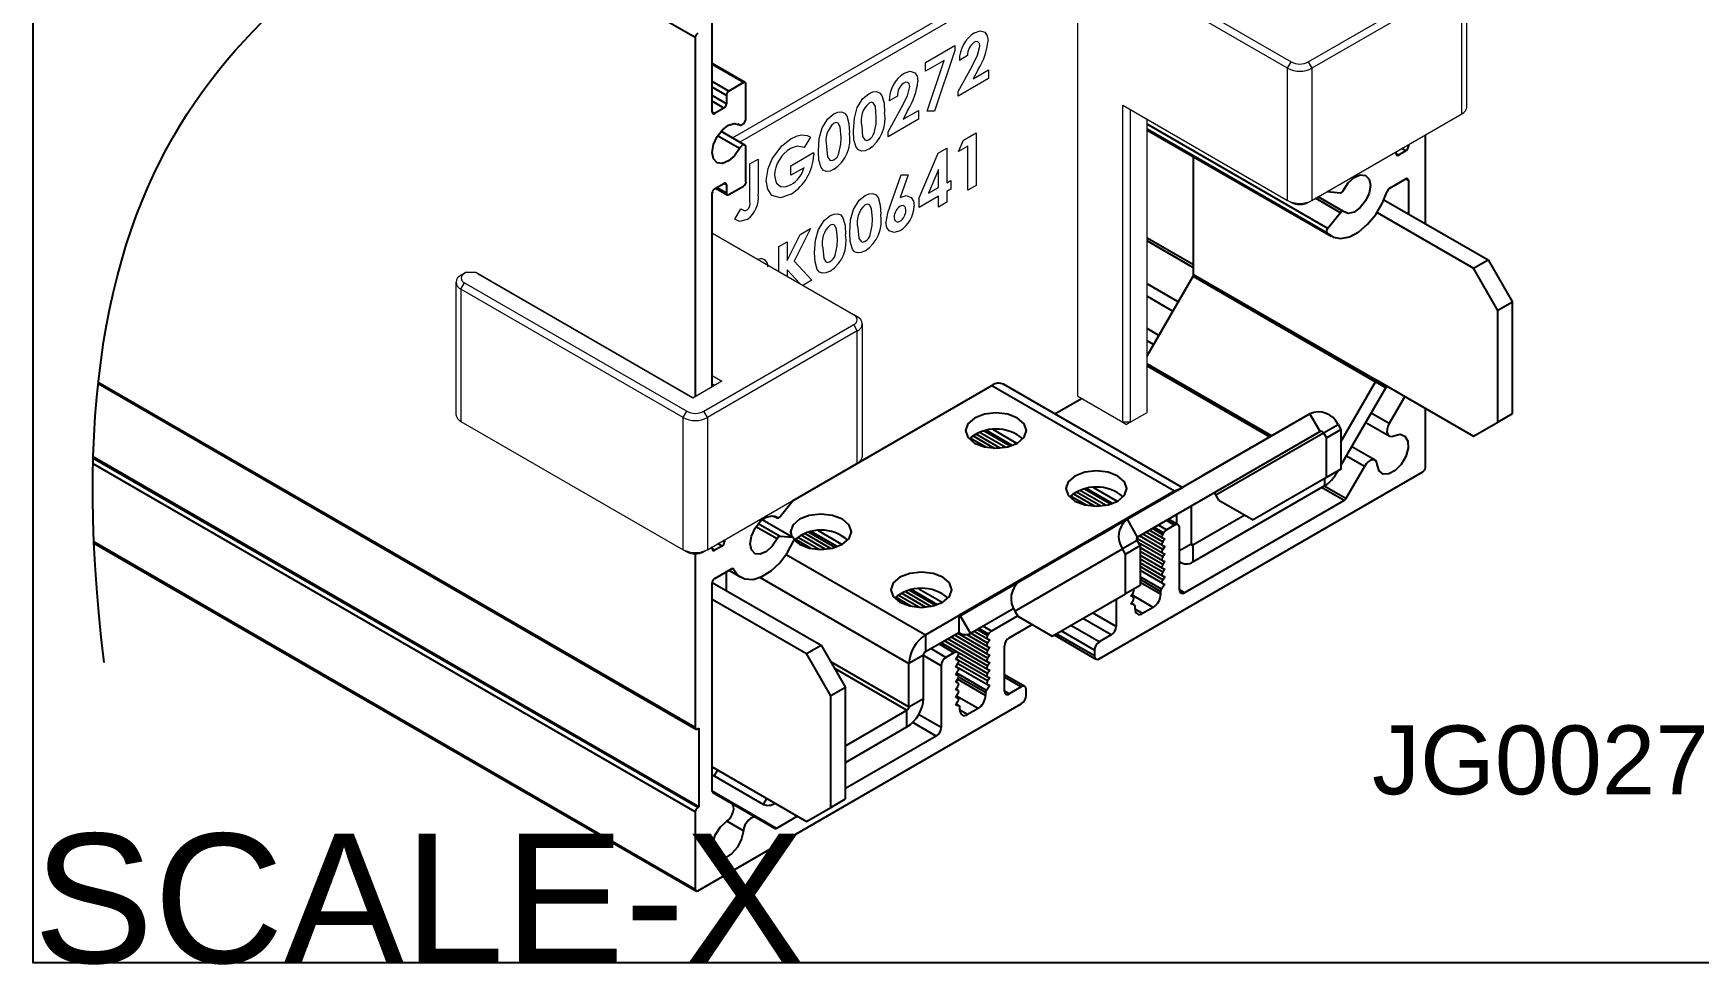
# Model space of a CAD drawing. Extents: x -0.6 to 13.4, y -11.2 to 0.
# Drawn here: x 0 to 4.839, y -11.198 to -8.493 of the extents above; entities that cross this region are included whole.
import ezdxf
from ezdxf import colors
from ezdxf.entities.mleader import LeaderData, LeaderLine
from ezdxf.math import Vec2, Vec3

# ---------------------------------------------------------------- set-up
doc = ezdxf.new("R2010")
doc.units = 0
doc.header["$LTSCALE"] = 0.5
doc.header["$MEASUREMENT"] = 0
for name, color, linetype in [('Brackets', 181, 'CONTINUOUS'), ('Dimension', 10, 'CONTINUOUS'), ('FAB DWG', 221, 'CONTINUOUS'), ('Housing', 150, 'CONTINUOUS')]:
    doc.layers.add(name, color=color, linetype=linetype)
doc.layers.add('Jig', color=41, linetype='CONTINUOUS', lineweight=13)
doc.layers.add('Text-Unprinted', color=131, linetype='CONTINUOUS', plot=False)
doc.styles.add('LSAD_Standard', font='arial.ttf')
doc.styles.get("Standard").update_dxf_attribs({"font": 'arial.ttf'})

msp = doc.modelspace()

# ---------------------------------------------------------------- linework, layer by layer
at = {"layer": 'Brackets', "linetype": 'Continuous', "transparency": 16777216}
for p, q in [((3.3712, -9.1928), (3.3712, -8.8516)), ((3.9243, -8.9761), (4.2267, -9.1508)), ((3.9041, -9.0133), (4.1844, -9.1752)), ((3.3712, -9.1928), (3.9015, -9.4991)), ((4.1844, -9.1752), (4.2267, -9.1508)), ((4.2551, -9.2977), (4.1844, -9.1752)), ((4.2267, -9.1508), (4.2974, -9.2732)), ((3.236, -9.4298), (3.3696, -9.1984)), ((3.3696, -9.1984), (3.8999, -9.5047)), ((4.2974, -9.2732), (4.2551, -9.2977)), ((4.2974, -9.5973), (4.2974, -9.2732)), ((4.2551, -9.6217), (4.2551, -9.2977)), ((3.236, -9.4523), (3.5982, -9.6615)), ((3.236, -9.4588), (3.5926, -9.6648)), ((2.2076, -9.8491), (2.7853, -9.5155)), ((2.7853, -9.5155), (3.3156, -9.8218)), ((3.3379, -9.8117), (2.8192, -9.5121)), ((3.7993, -9.679), (3.8999, -9.5047)), ((3.7993, -9.748), (3.9298, -9.5219)), ((3.9298, -9.5219), (3.8999, -9.5047)), ((3.9015, -9.4991), (4.1844, -9.6625)), ((3.9298, -9.5219), (3.9325, -9.517)), ((2.9677, -9.5979), (3.0452, -9.5531)), ((3.7089, -9.5976), (3.1786, -9.9039)), ((3.7089, -9.5976), (3.3964, -9.7779)), ((3.7388, -9.6494), (3.7089, -9.5976)), ((3.7485, -9.6531), (3.7908, -9.6286)), ((3.7908, -9.6286), (3.7993, -9.6434)), ((4.1844, -9.6625), (4.2551, -9.6217)), ((4.2551, -9.6217), (4.2974, -9.5973)), ((3.7388, -9.6494), (3.2085, -9.9557)), ((3.436, -9.8334), (3.7485, -9.6531)), ((3.7485, -9.6531), (3.757, -9.6678)), ((3.757, -9.6678), (3.7993, -9.6434)), ((3.757, -9.7832), (3.757, -9.6678)), ((3.7993, -9.6434), (3.7993, -9.7588)), ((3.7993, -9.7588), (3.757, -9.7832)), ((3.783, -9.7682), (3.7865, -9.7702)), ((3.7865, -9.7702), (3.7899, -9.7642)), ((3.219, -9.8776), (3.3156, -9.8218)), ((3.223, -9.878), (3.3964, -9.7779)), ((3.3156, -9.8245), (3.3156, -9.8218)), ((3.3692, -10.0274), (3.7526, -9.806)), ((3.757, -9.7832), (3.5445, -9.9058)), ((3.7526, -9.806), (3.7526, -9.7858)), ((3.3636, -9.8661), (3.3636, -9.9753)), ((3.4445, -9.8481), (3.436, -9.8334)), ((3.4445, -9.8481), (3.5445, -9.9058)), ((3.219, -9.8776), (2.6886, -10.1839)), ((2.6926, -10.1843), (3.223, -9.878)), ((3.1786, -9.9039), (2.8661, -10.0842)), ((3.2085, -9.9557), (3.1786, -9.9039)), ((3.3213, -9.8906), (3.3213, -9.9177)), ((3.3692, -9.9786), (3.5198, -9.8916)), ((3.2069, -9.9659), (3.1646, -9.9903)), ((3.2154, -9.9806), (3.2069, -9.9659)), ((2.1876, -10.0062), (2.592, -10.2397)), ((2.8521, -10.1706), (3.1646, -9.9903)), ((3.1731, -10.005), (3.1646, -9.9903)), ((3.1731, -10.005), (3.2154, -9.9806)), ((3.1731, -10.1205), (3.1731, -10.005)), ((3.2154, -9.9806), (3.2154, -10.0961)), ((3.3301, -9.9946), (3.3636, -9.9753)), ((3.3636, -9.9753), (3.3692, -9.9786)), ((3.3692, -9.9786), (3.3692, -10.0274)), ((2.0137, -10.111), (2.0137, -10.056)), ((3.3301, -10.0277), (3.3353, -10.0307)), ((1.9727, -10.0873), (2.2889, -10.2699)), ((2.1115, -10.0729), (2.5441, -10.3227)), ((2.8661, -10.0842), (2.6926, -10.1843)), ((3.2154, -10.0961), (3.1731, -10.1205)), ((1.9727, -10.1361), (2.2466, -10.2943)), ((2.9606, -10.2431), (3.1731, -10.1205)), ((2.592, -10.2397), (2.6886, -10.1839)), ((2.6886, -10.1839), (2.6886, -10.2327)), ((2.6926, -10.1843), (2.7225, -10.2361)), ((2.8484, -10.1635), (2.7225, -10.2361)), ((2.8521, -10.1706), (2.8606, -10.1853)), ((2.8606, -10.1853), (2.9606, -10.2431)), ((2.592, -10.2885), (2.6886, -10.2327)), ((2.592, -10.2397), (2.592, -10.2885)), ((2.2466, -10.2943), (2.2889, -10.2699)), ((2.3174, -10.4168), (2.2466, -10.2943)), ((2.2889, -10.2699), (2.3596, -10.3924)), ((2.5863, -10.2983), (2.5441, -10.3227)), ((2.5863, -10.4242), (2.5863, -10.2983)), ((2.3161, -10.317), (2.5441, -10.4486)), ((2.3274, -10.3366), (2.5384, -10.4584)), ((2.5441, -10.4486), (2.5441, -10.3227)), ((2.3596, -10.3924), (2.3174, -10.4168)), ((2.3596, -10.7164), (2.3596, -10.3924)), ((2.3174, -10.7408), (2.3174, -10.4168)), ((2.5441, -10.4486), (2.5863, -10.4242)), ((2.3596, -10.5617), (2.5384, -10.4584)), ((2.5384, -10.5072), (2.5384, -10.4584)), ((2.3596, -10.6105), (2.5384, -10.5072)), ((1.9727, -10.6234), (2.2466, -10.7816)), ((1.9878, -10.6321), (1.9778, -10.6493)), ((1.9727, -10.6463), (1.9778, -10.6493)), ((1.9778, -10.6493), (2.1212, -10.732)), ((2.1212, -10.732), (2.1311, -10.7149)), ((2.2466, -10.7816), (2.3174, -10.7408)), ((2.3174, -10.7408), (2.3596, -10.7164))]:
    msp.add_line(p, q, dxfattribs=at)
at = {"layer": 'Brackets', "linetype": 'Continuous', "transparency": 16777216, "flags": 128}
for points in [[(2.7346, -9.6103), (2.7154, -9.6269), (2.7086, -9.6465), (2.7154, -9.666), (2.7346, -9.6826), (2.7633, -9.6937), (2.7971, -9.6976), (2.831, -9.6937), (2.8597, -9.6826), (2.8789, -9.666), (2.8856, -9.6465), (2.8789, -9.6269), (2.8597, -9.6103), (2.831, -9.5992), (2.7971, -9.5953), (2.7633, -9.5992), (2.7346, -9.6103)], [(3.0262, -9.7788), (3.0071, -9.7954), (3.0003, -9.8149), (3.0071, -9.8345), (3.0262, -9.8511), (3.055, -9.8621), (3.0888, -9.866), (3.1227, -9.8621), (3.1514, -9.8511), (3.1706, -9.8345), (3.1773, -9.8149), (3.1706, -9.7954), (3.1514, -9.7788), (3.1227, -9.7677), (3.0888, -9.7638), (3.055, -9.7677), (3.0262, -9.7788)], [(3.1078, -9.9446), (3.077, -9.9624), (3.0557, -9.9747), (3.0455, -9.9806), (3.0474, -9.9795), (3.0611, -9.9716), (3.0856, -9.9575), (3.1189, -9.9383), (3.1582, -9.9156), (3.2004, -9.8912), (3.242, -9.8672), (3.2798, -9.8454), (3.3106, -9.8276), (3.3319, -9.8153), (3.342, -9.8094), (3.3401, -9.8105), (3.3264, -9.8184), (3.3019, -9.8325), (3.2687, -9.8517), (3.2294, -9.8744), (3.1872, -9.8988), (3.1455, -9.9228), (3.1078, -9.9446)], [(3.3156, -9.8218), (3.325, -9.8174), (3.3306, -9.8159)], [(2.2259, -9.9041), (2.2067, -9.9207), (2.2, -9.9402), (2.2037, -9.955)], [(2.2107, -9.9647), (2.2259, -9.9764), (2.2546, -9.9875), (2.2885, -9.9914), (2.3223, -9.9875), (2.3511, -9.9764), (2.3702, -9.9598), (2.377, -9.9402), (2.3702, -9.9207), (2.3511, -9.9041), (2.3223, -9.893), (2.2885, -9.8891), (2.2546, -9.893), (2.2259, -9.9041)], [(2.5176, -10.0726), (2.4984, -10.0891), (2.4917, -10.1087), (2.4984, -10.1283), (2.5176, -10.1448), (2.5463, -10.1559), (2.5802, -10.1598), (2.614, -10.1559), (2.6427, -10.1448), (2.6619, -10.1283), (2.6687, -10.1087), (2.6619, -10.0891), (2.6427, -10.0726), (2.614, -10.0615), (2.5802, -10.0576), (2.5463, -10.0615), (2.5176, -10.0726)], [(1.9727, -10.6452), (1.9747, -10.6471), (1.9778, -10.6493)]]:
    msp.add_lwpolyline(points, dxfattribs=at)
at = {"layer": 'Brackets', "linetype": 'Continuous', "transparency": 16777216}
for centre, radius, start, end in [((3.3597, -9.1924), 0.0115, 328.8548, 358.0415), ((2.805, -9.5413), 0.0325, 64.0567, 127.27), ((3.89, -9.4987), 0.0115, 328.8548, 358.0415), ((3.734, -9.6549), 0.0625, 24.8159, 113.6591), ((2.7971, -9.7607), 0.1188, 49.1366, 130.8634), ((3.7418, -9.6562), 0.00738, 24.8159, 113.6591), ((3.7008, -9.723), 0.0979, 301.9645, 331.143), ((3.0888, -9.9292), 0.1188, 49.1366, 130.8634), ((3.429, -9.8369), 0.00788, 26.9596, 100.2685), ((3.2157, -9.9543), 0.0625, 126.3595, 215.1795), ((3.2213, -9.8743), 0.00402, 234.3685, 294.2844), ((2.2885, -10.0545), 0.1188, 49.1366, 130.8634), ((3.2129, -9.9616), 0.00738, 126.3595, 215.1795), ((3.367, -9.9759), 0.00349, 170.7977, 309.2376), ((3.3501, -10.0025), 0.0314, 230.3407, 307.488), ((2.5802, -10.223), 0.1188, 49.1366, 130.8634), ((2.9032, -10.1346), 0.0625, 126.3595, 215.1795), ((2.691, -10.1806), 0.00402, 234.3685, 294.2844), ((2.6482, -10.3275), 0.1042, 122.6115, 177.3885), ((2.7085, -10.205), 0.0341, 234.3685, 294.2844), ((2.5986, -10.2989), 0.0123, 122.6115, 177.3885), ((2.4822, -10.4194), 0.1042, 302.6115, 357.3885), ((2.5318, -10.4481), 0.0123, 302.6115, 357.3885), ((2.1352, -10.7009), 0.0341, 245.7156, 305.6315)]:
    msp.add_arc(centre, radius, start, end, dxfattribs=at)
at = {"layer": 'Dimension', "transparency": 16777216}
msp.add_open_spline([(0.2056, -10.3196), (0.0129, -8.7415), (1.3955, -7.9567), (2.778, -7.1718), (2.5853, -5.5938)], degree=3, dxfattribs=at)
at = {"layer": 'Housing', "linetype": 'Continuous', "transparency": 16777216}
for p, q in [((1.9232, -8.5049), (1.1845, -8.0783)), ((1.9726, -8.7212), (1.9726, -8.1164)), ((1.9232, -8.5049), (1.9232, -9.5474)), ((2.0685, -8.6355), (1.9726, -8.5801)), ((2.0635, -8.636), (1.9726, -8.5835)), ((2.0207, -8.6608), (1.9726, -8.633)), ((2.0136, -8.673), (1.9726, -8.6493)), ((2.0635, -8.636), (2.0207, -8.6608)), ((2.0706, -8.7398), (2.0706, -8.6401)), ((2.0136, -8.6975), (1.9726, -8.6737)), ((2.0065, -8.7097), (1.9726, -8.6901)), ((2.0136, -8.673), (2.0136, -8.6975)), ((1.9796, -8.7252), (1.9726, -8.7212)), ((2.0065, -8.7097), (1.9796, -8.7252)), ((2.0472, -8.7559), (2.0525, -8.7589)), ((2.052, -8.7586), (2.0475, -8.756)), ((3.7609, -9.0596), (3.236, -8.7564)), ((2.052, -8.8271), (1.9882, -8.7902)), ((2.0675, -8.8175), (1.9978, -8.7772)), ((3.7586, -9.0726), (3.236, -8.7707)), ((3.236, -8.7735), (3.7705, -9.0822)), ((4.0445, -9.0456), (4.0445, -8.7876)), ((2.0706, -8.924), (2.0706, -8.8243)), ((3.9597, -8.8423), (3.9597, -8.8366)), ((3.9667, -8.8464), (3.9597, -8.8423)), ((3.988, -8.8341), (3.9667, -8.8464)), ((3.988, -8.8341), (3.9761, -8.8272)), ((3.9951, -8.8218), (3.9902, -8.819)), ((3.9951, -8.8162), (3.9951, -8.8218)), ((1.9796, -8.944), (2.0065, -8.9285)), ((1.9825, -8.9424), (2.0157, -8.9616)), ((2.0136, -8.957), (1.9854, -8.9407)), ((2.0136, -8.9326), (2.0065, -8.9285)), ((2.0136, -8.9326), (2.0136, -8.957)), ((2.0207, -8.9611), (2.0635, -8.9363)), ((3.9396, -8.9437), (3.988, -8.9157)), ((3.9951, -8.9198), (3.988, -8.9157)), ((3.9951, -8.9198), (3.9951, -9.017)), ((1.9726, -9.5189), (1.9726, -8.9563)), ((3.7979, -9.0136), (3.7255, -8.9718)), ((3.8064, -9.01), (3.733, -8.9675)), ((3.7592, -8.9524), (3.7979, -8.9558)), ((3.7979, -9.0136), (3.7609, -9.0596)), ((3.3712, -9.1655), (3.236, -9.0874)), ((3.3712, -9.1737), (3.236, -9.0955)), ((3.3267, -9.2727), (3.236, -9.2203)), ((3.236, -9.2561), (3.3112, -9.2995)), ((3.2704, -9.3701), (3.236, -9.3502)), ((3.2549, -9.3969), (3.236, -9.386)), ((0.1885, -9.5102), (1.9253, -10.5133)), ((1.9232, -10.5087), (0.1889, -9.507)), ((3.9847, -9.5472), (3.939, -9.6263)), ((3.8714, -9.6231), (3.939, -9.6621)), ((3.939, -9.6263), (3.8869, -9.5962)), ((4.0445, -9.7537), (4.0445, -9.5817)), ((2.767, -9.6945), (2.7218, -9.6684)), ((2.7303, -9.6618), (2.7921, -9.6975)), ((2.8096, -9.6971), (2.7394, -9.6565)), ((2.7509, -9.6517), (2.8257, -9.6948)), ((2.8379, -9.6918), (2.7624, -9.6483)), ((2.8439, -9.6898), (2.7693, -9.6467)), ((2.8579, -9.6836), (2.7899, -9.6443)), ((1.9338, -10.7393), (0.1743, -9.7231)), ((3.8673, -9.7506), (3.8151, -9.7205)), ((3.8983, -9.7327), (3.8307, -9.6936)), ((1.9232, -10.7536), (0.1737, -9.7432)), ((1.9303, -10.7413), (0.1741, -9.7271)), ((3.0972, -10.309), (4.0375, -9.766)), ((3.8673, -9.7506), (3.8133, -9.844)), ((3.0426, -9.8201), (3.1174, -9.8633)), ((3.1295, -9.8603), (3.0541, -9.8167)), ((3.1356, -9.8583), (3.061, -9.8152)), ((3.1496, -9.8521), (3.0816, -9.8128)), ((3.8083, -9.8493), (3.7429, -9.8115)), ((3.8133, -9.844), (3.75, -9.8075)), ((2.1699, -9.8961), (2.2085, -9.848)), ((3.0587, -9.863), (3.0135, -9.8369)), ((3.022, -9.8303), (3.0838, -9.8659)), ((3.1013, -9.8655), (3.0311, -9.825)), ((3.8083, -9.8493), (3.3443, -10.1173)), ((2.1699, -9.9539), (2.1063, -9.9172)), ((2.2068, -9.9572), (2.1179, -9.9058)), ((2.2083, -9.9576), (2.1181, -9.9056)), ((2.153, -9.8949), (2.1613, -9.8997)), ((2.1608, -9.8993), (2.1533, -9.895)), ((3.316, -9.9214), (3.2919, -9.9075)), ((3.326, -9.9204), (3.2978, -9.9041)), ((2.0081, -9.9694), (2.0032, -9.9666)), ((2.0081, -9.9638), (2.0081, -9.9694)), ((2.1608, -9.9612), (2.0997, -9.9259)), ((2.2068, -9.9572), (2.1699, -9.9539)), ((2.2583, -9.9883), (2.2132, -9.9622)), ((2.2216, -9.9556), (2.2834, -9.9913)), ((2.3009, -9.9909), (2.2307, -9.9503)), ((2.2423, -9.9455), (2.317, -9.9886)), ((2.3292, -9.9856), (2.2537, -9.942)), ((2.3353, -9.9836), (2.2607, -9.9405)), ((2.3493, -9.9774), (2.2813, -9.9381)), ((3.2061, -9.9586), (3.2808, -10.0018)), ((3.2814, -9.9916), (3.2139, -9.9526)), ((3.2238, -9.9468), (3.2808, -9.9797)), ((3.2814, -9.9696), (3.2329, -9.9416)), ((3.2429, -9.9358), (3.2808, -9.9577)), ((3.2812, -9.9479), (3.2516, -9.9308)), ((3.2838, -9.9439), (3.2564, -9.928)), ((3.2928, -9.9348), (3.2688, -9.9209)), ((3.2838, -9.9439), (3.2812, -9.9479)), ((3.2812, -9.9579), (3.2877, -9.9604)), ((3.2877, -9.9604), (3.2814, -9.9696)), ((3.316, -9.9214), (3.2928, -9.9348)), ((3.3301, -10.1092), (3.3301, -9.9296)), ((1.9232, -10.9789), (0.1762, -9.9699)), ((0.1763, -9.9734), (1.9253, -10.9835)), ((1.9232, -10.0044), (1.9232, -10.5087)), ((1.9726, -9.99), (1.9726, -9.9843)), ((1.9796, -9.994), (1.9726, -9.9899)), ((2.001, -9.9817), (1.9796, -9.994)), ((2.001, -9.9817), (1.989, -9.9748)), ((3.2814, -10.0136), (3.2109, -9.9729)), ((3.2154, -9.986), (3.2808, -10.0238)), ((3.2814, -10.0357), (3.2154, -9.9975)), ((3.2154, -10.0081), (3.2808, -10.0459)), ((3.2812, -9.9799), (3.2877, -9.9825)), ((3.2812, -10.002), (3.2877, -10.0045)), ((3.2877, -9.9825), (3.2814, -9.9916)), ((3.2877, -10.0045), (3.2814, -10.0136)), ((1.9798, -10.0756), (2.0281, -10.0477)), ((2.0204, -10.0521), (2.0557, -10.0726)), ((2.0346, -10.0488), (2.0309, -10.0467)), ((3.2814, -10.0577), (3.2154, -10.0196)), ((3.2154, -10.0301), (3.2808, -10.0679)), ((3.2814, -10.0798), (3.2154, -10.0416)), ((3.2154, -10.0521), (3.2808, -10.0899)), ((3.2812, -10.024), (3.2877, -10.0266)), ((3.2812, -10.046), (3.2877, -10.0486)), ((3.2877, -10.0266), (3.2814, -10.0357)), ((3.2877, -10.0486), (3.2814, -10.0577)), ((1.9727, -10.6939), (1.9727, -10.0878)), ((2.6209, -10.1541), (2.5454, -10.1105)), ((2.627, -10.1521), (2.5523, -10.109)), ((2.6409, -10.1459), (2.573, -10.1066)), ((3.1956, -10.1079), (3.1953, -10.1077)), ((3.2776, -10.1072), (3.2154, -10.0713)), ((3.2754, -10.1138), (3.2154, -10.0791)), ((3.2754, -10.1219), (3.2154, -10.0873)), ((3.2877, -10.0927), (3.2776, -10.1072)), ((3.2812, -10.0681), (3.2877, -10.0706)), ((3.2812, -10.0901), (3.2877, -10.0927)), ((3.2877, -10.0706), (3.2814, -10.0798)), ((3.3443, -10.1173), (3.3301, -10.1092)), ((2.55, -10.1568), (2.5048, -10.1307)), ((2.5133, -10.124), (2.5751, -10.1597)), ((2.5926, -10.1593), (2.5224, -10.1188)), ((2.5339, -10.1139), (2.6087, -10.1571)), ((3.1463, -10.1359), (3.1463, -10.2154)), ((3.1887, -10.1278), (3.1952, -10.1177)), ((3.195, -10.1297), (3.1887, -10.1278)), ((3.1887, -10.1499), (3.1952, -10.1397)), ((3.1988, -10.1528), (3.1887, -10.1499)), ((3.1956, -10.1299), (3.1896, -10.1264)), ((3.195, -10.1297), (3.1896, -10.1265)), ((3.1994, -10.1531), (3.1901, -10.1477)), ((3.1988, -10.1528), (3.1901, -10.1478)), ((3.2535, -10.1599), (3.1912, -10.1239)), ((3.201, -10.1649), (3.201, -10.1567)), ((3.2535, -10.1599), (3.2229, -10.1775)), ((3.2754, -10.1138), (3.2754, -10.1219)), ((2.8602, -10.1847), (2.7842, -10.2286)), ((2.8356, -10.2479), (2.9022, -10.2094)), ((3.1321, -10.2399), (3.0492, -10.1919)), ((3.1463, -10.2154), (3.0775, -10.1756)), ((3.2229, -10.1775), (3.201, -10.1649)), ((2.7727, -10.3295), (2.6469, -10.2568)), ((2.6569, -10.251), (2.7721, -10.3176)), ((2.7727, -10.3074), (2.666, -10.2458)), ((2.676, -10.24), (2.7721, -10.2956)), ((2.7727, -10.2854), (2.6851, -10.2348)), ((2.7126, -10.2391), (2.7721, -10.2735)), ((2.7727, -10.2634), (2.724, -10.2352)), ((2.734, -10.2295), (2.7721, -10.2515)), ((2.7725, -10.2417), (2.7427, -10.2244)), ((2.7751, -10.2376), (2.7475, -10.2217)), ((2.7842, -10.2286), (2.7599, -10.2145)), ((2.7751, -10.2376), (2.7725, -10.2417)), ((2.7725, -10.2517), (2.779, -10.2542)), ((2.779, -10.2542), (2.7727, -10.2634)), ((2.966, -10.24), (3.0872, -10.31)), ((3.0831, -10.3008), (2.9718, -10.2366)), ((3.0831, -10.2845), (2.986, -10.2284)), ((3.0972, -10.26), (3.0143, -10.2121)), ((3.1321, -10.2399), (3.0972, -10.26)), ((2.6376, -10.3296), (2.5863, -10.2999)), ((2.6517, -10.3051), (2.6076, -10.2795)), ((2.6749, -10.2917), (2.6307, -10.2662)), ((2.684, -10.2903), (2.6365, -10.2628)), ((2.6869, -10.2915), (2.6369, -10.2626)), ((2.6866, -10.2913), (2.6369, -10.2626)), ((2.6378, -10.2621), (2.7721, -10.3397)), ((2.6749, -10.2917), (2.6517, -10.3051)), ((2.68, -10.3114), (2.6866, -10.3013)), ((2.6866, -10.2913), (2.684, -10.2903)), ((2.7727, -10.3515), (2.6863, -10.3016)), ((2.7725, -10.2737), (2.779, -10.2763)), ((2.7725, -10.2957), (2.779, -10.2983)), ((2.779, -10.2763), (2.7727, -10.2854)), ((2.779, -10.2983), (2.7727, -10.3074)), ((2.8215, -10.403), (2.8215, -10.2723)), ((3.0831, -10.2845), (3.0831, -10.3008)), ((2.6376, -10.3296), (2.6376, -10.5091)), ((2.6863, -10.3132), (2.68, -10.3114)), ((2.68, -10.3334), (2.6866, -10.3233)), ((2.6863, -10.3353), (2.68, -10.3334)), ((2.68, -10.3555), (2.6866, -10.3454)), ((2.6869, -10.3135), (2.6809, -10.31)), ((2.6863, -10.3132), (2.6809, -10.3101)), ((2.6869, -10.3355), (2.6809, -10.3321)), ((2.6863, -10.3353), (2.6809, -10.3321)), ((2.6869, -10.3576), (2.6809, -10.3541)), ((2.6863, -10.3573), (2.6809, -10.3542)), ((2.6814, -10.3093), (2.7721, -10.3617)), ((2.6814, -10.3313), (2.7721, -10.3837)), ((2.769, -10.401), (2.6828, -10.3513)), ((2.7727, -10.3736), (2.6863, -10.3237)), ((2.7725, -10.3178), (2.779, -10.3203)), ((2.7725, -10.3398), (2.779, -10.3424)), ((2.779, -10.3203), (2.7727, -10.3295)), ((2.779, -10.3424), (2.7727, -10.3515)), ((2.6863, -10.3573), (2.68, -10.3555)), ((2.68, -10.3775), (2.6866, -10.3674)), ((2.6863, -10.3794), (2.68, -10.3775)), ((2.68, -10.3996), (2.6866, -10.3895)), ((2.6863, -10.4014), (2.68, -10.3996)), ((2.6869, -10.3796), (2.6809, -10.3761)), ((2.6863, -10.3794), (2.6809, -10.3762)), ((2.6869, -10.4017), (2.6809, -10.3982)), ((2.6863, -10.4014), (2.6809, -10.3983)), ((2.7667, -10.4157), (2.6856, -10.3689)), ((2.7667, -10.4076), (2.6885, -10.3624)), ((2.779, -10.3865), (2.769, -10.401)), ((2.7725, -10.3619), (2.779, -10.3644)), ((2.7725, -10.3839), (2.779, -10.3865)), ((2.779, -10.3644), (2.7727, -10.3736)), ((2.8805, -10.39), (2.8215, -10.3559)), ((2.8705, -10.391), (2.8215, -10.3626)), ((2.8356, -10.4111), (2.8215, -10.403)), ((2.8705, -10.391), (2.8356, -10.4111)), ((2.8847, -10.4154), (2.8847, -10.3991)), ((1.9303, -10.983), (2.8705, -10.4399)), ((2.68, -10.4216), (2.6866, -10.4115)), ((2.6863, -10.4234), (2.68, -10.4216)), ((2.68, -10.4436), (2.6866, -10.4335)), ((2.6901, -10.4466), (2.68, -10.4436)), ((2.6869, -10.4237), (2.6809, -10.4202)), ((2.6863, -10.4234), (2.6809, -10.4203)), ((2.6907, -10.4468), (2.6814, -10.4415)), ((2.6901, -10.4466), (2.6814, -10.4416)), ((2.7448, -10.4537), (2.6825, -10.4177)), ((2.6923, -10.4587), (2.6923, -10.4505)), ((2.7667, -10.4076), (2.7667, -10.4157)), ((2.6235, -10.5336), (2.5551, -10.4941)), ((2.6376, -10.5091), (2.5723, -10.4714)), ((2.7143, -10.4713), (2.6923, -10.4587)), ((2.7448, -10.4537), (2.7143, -10.4713)), ((1.9303, -10.5128), (1.9338, -10.5107)), ((1.9338, -10.5107), (1.9338, -10.7393)), ((2.6235, -10.5336), (2.3596, -10.686)), ((1.9338, -10.7393), (1.9303, -10.7413)), ((2.1594, -10.8017), (1.9727, -10.6938)), ((2.1544, -10.8022), (1.9741, -10.698)), ((2.1005, -10.771), (1.9742, -10.6981)), ((2.0287, -10.7296), (1.9744, -10.6983)), ((2.0287, -10.7296), (1.9748, -10.6985)), ((1.9232, -10.7536), (1.9232, -10.9789)), ((2.0631, -10.8087), (2.0148, -10.7808)), ((2.1544, -10.8022), (2.1005, -10.771)), ((2.2204, -10.7665), (2.1594, -10.8017))]:
    msp.add_line(p, q, dxfattribs=at)
at = {"layer": 'Housing', "linetype": 'Continuous', "transparency": 16777216, "flags": 128}
for points in [[(2.052, -8.8271), (2.0376, -8.8482), (2.02, -8.8635), (2.002, -8.8707), (1.9866, -8.8684), (1.9762, -8.8572), (1.9726, -8.8387), (1.9762, -8.816), (1.9866, -8.7928), (2.002, -8.7728), (2.02, -8.7591), (2.0376, -8.7542), (2.052, -8.7586)], [(2.052, -8.7586), (2.0544, -8.7596), (2.0574, -8.7593), (2.0606, -8.7578), (2.0637, -8.7553), (2.0665, -8.7518), (2.0687, -8.7479), (2.0701, -8.7437), (2.0706, -8.7398)], [(2.0706, -8.8243), (2.0701, -8.821), (2.0687, -8.8185), (2.0665, -8.817), (2.0637, -8.8169), (2.0606, -8.8179), (2.0574, -8.8201), (2.0544, -8.8233), (2.052, -8.8271)], [(3.807, -8.9485), (3.8206, -8.9274), (3.8377, -8.9117), (3.8554, -8.904), (3.8707, -8.9057), (3.8811, -8.9165), (3.8847, -8.9346), (3.8811, -8.9568), (3.8707, -8.9796), (3.8554, -8.9989), (3.8377, -9.0117), (3.8206, -9.0158), (3.807, -9.0104)], [(3.7586, -9.0726), (3.7765, -9.0851), (3.7989, -9.0888), (3.8243, -9.0833), (3.8509, -9.0691), (3.8768, -9.0471), (3.9002, -9.019), (3.9194, -8.9866), (3.9331, -8.9524)], [(3.807, -9.0104), (3.8061, -9.0098), (3.8051, -9.0095), (3.804, -9.0095), (3.8028, -9.0098), (3.8015, -9.0104), (3.8002, -9.0113), (3.799, -9.0123), (3.7979, -9.0136)], [(3.939, -9.6263), (3.9353, -9.6343), (3.9331, -9.6423), (3.9327, -9.6497), (3.934, -9.656), (3.937, -9.6606), (3.9414, -9.6631), (3.9469, -9.6634), (3.953, -9.6614)], [(3.953, -9.6614), (3.9709, -9.657), (3.9853, -9.6625), (3.9936, -9.677), (3.9944, -9.698), (3.9877, -9.722), (3.9745, -9.7449), (3.9571, -9.7627), (3.9384, -9.7725), (3.9217, -9.7726), (3.9098, -9.7629), (3.9046, -9.7451)], [(3.9046, -9.7451), (3.9033, -9.7389), (3.9003, -9.7343), (3.8959, -9.7317), (3.8904, -9.7314), (3.8843, -9.7334), (3.8781, -9.7375), (3.8723, -9.7434), (3.8673, -9.7506)], [(2.1608, -9.9612), (2.1471, -9.9823), (2.13, -9.998), (2.1123, -10.0057), (2.097, -10.004), (2.0867, -9.9932), (2.083, -9.9751), (2.0867, -9.9529), (2.097, -9.9301), (2.1123, -9.9107), (2.13, -9.8979), (2.1471, -9.8939), (2.1608, -9.8993)], [(2.1608, -9.8993), (2.1616, -9.8999), (2.1626, -9.9002), (2.1638, -9.9001), (2.165, -9.8998), (2.1662, -9.8993), (2.1675, -9.8984), (2.1687, -9.8974), (2.1699, -9.8961)], [(2.0346, -10.0488), (2.0483, -10.0673), (2.0676, -10.0774), (2.091, -10.0785), (2.1169, -10.0706), (2.1435, -10.054), (2.1689, -10.0302), (2.1913, -10.0006), (2.2091, -9.9675)], [(2.2091, -9.9675), (2.2098, -9.9656), (2.2102, -9.9638), (2.2103, -9.962), (2.2102, -9.9605), (2.2097, -9.9592), (2.2089, -9.9581), (2.208, -9.9575), (2.2068, -9.9572)], [(3.2812, -9.9479), (3.2803, -9.9494), (3.2797, -9.951), (3.2793, -9.9525), (3.2791, -9.954), (3.2793, -9.9554), (3.2797, -9.9565), (3.2803, -9.9573), (3.2812, -9.9579)], [(3.2814, -9.9696), (3.2805, -9.9711), (3.2798, -9.9727), (3.2793, -9.9744), (3.2791, -9.9759), (3.2793, -9.9773), (3.2796, -9.9785), (3.2803, -9.9794), (3.2812, -9.9799)], [(3.2814, -9.9916), (3.2805, -9.9931), (3.2798, -9.9948), (3.2793, -9.9964), (3.2791, -9.998), (3.2793, -9.9993), (3.2796, -10.0005), (3.2803, -10.0014), (3.2812, -10.002)], [(3.2814, -10.0136), (3.2805, -10.0152), (3.2798, -10.0168), (3.2793, -10.0184), (3.2791, -10.02), (3.2793, -10.0214), (3.2796, -10.0226), (3.2803, -10.0234), (3.2812, -10.024)], [(2.0281, -10.0477), (2.0292, -10.0471), (2.0302, -10.0468), (2.0311, -10.0467), (2.032, -10.0468), (2.0328, -10.047), (2.0336, -10.0474), (2.0342, -10.0481), (2.0346, -10.0488)], [(3.2814, -10.0357), (3.2805, -10.0372), (3.2798, -10.0389), (3.2793, -10.0405), (3.2791, -10.042), (3.2793, -10.0434), (3.2796, -10.0446), (3.2803, -10.0455), (3.2812, -10.046)], [(3.2814, -10.0577), (3.2805, -10.0593), (3.2798, -10.0609), (3.2793, -10.0625), (3.2791, -10.0641), (3.2793, -10.0655), (3.2796, -10.0666), (3.2803, -10.0675), (3.2812, -10.0681)], [(3.1952, -10.1177), (3.1961, -10.1161), (3.1968, -10.1145), (3.1972, -10.1129), (3.1973, -10.1114), (3.1971, -10.11), (3.1966, -10.1089), (3.1959, -10.1081), (3.1952, -10.1077)], [(3.2814, -10.0798), (3.2805, -10.0813), (3.2798, -10.0829), (3.2793, -10.0846), (3.2791, -10.0861), (3.2793, -10.0875), (3.2796, -10.0887), (3.2803, -10.0896), (3.2812, -10.0901)], [(3.1952, -10.1397), (3.1961, -10.1382), (3.1968, -10.1365), (3.1972, -10.1349), (3.1973, -10.1334), (3.1971, -10.1321), (3.1966, -10.1309), (3.1959, -10.1301), (3.195, -10.1297)], [(2.7725, -10.2417), (2.7716, -10.2432), (2.771, -10.2448), (2.7706, -10.2463), (2.7705, -10.2478), (2.7706, -10.2492), (2.771, -10.2503), (2.7716, -10.2511), (2.7725, -10.2517)], [(2.6866, -10.3013), (2.6874, -10.2998), (2.6881, -10.2982), (2.6885, -10.2966), (2.6886, -10.2951), (2.6885, -10.2938), (2.6881, -10.2927), (2.6874, -10.2918), (2.6866, -10.2913)], [(2.7727, -10.2634), (2.7718, -10.2649), (2.7711, -10.2665), (2.7706, -10.2681), (2.7705, -10.2697), (2.7706, -10.2711), (2.771, -10.2723), (2.7716, -10.2731), (2.7725, -10.2737)], [(2.7727, -10.2854), (2.7718, -10.2869), (2.7711, -10.2886), (2.7706, -10.2902), (2.7705, -10.2917), (2.7706, -10.2931), (2.771, -10.2943), (2.7716, -10.2952), (2.7725, -10.2957)], [(2.6866, -10.3233), (2.6874, -10.3218), (2.6881, -10.3201), (2.6885, -10.3185), (2.6886, -10.317), (2.6884, -10.3156), (2.688, -10.3145), (2.6873, -10.3137), (2.6863, -10.3132)], [(2.6866, -10.3454), (2.6874, -10.3438), (2.6881, -10.3422), (2.6885, -10.3405), (2.6886, -10.339), (2.6884, -10.3377), (2.688, -10.3366), (2.6873, -10.3358), (2.6863, -10.3353)], [(2.7727, -10.3074), (2.7718, -10.309), (2.7711, -10.3106), (2.7706, -10.3122), (2.7705, -10.3138), (2.7706, -10.3152), (2.771, -10.3163), (2.7716, -10.3172), (2.7725, -10.3178)], [(2.7727, -10.3295), (2.7718, -10.331), (2.7711, -10.3326), (2.7706, -10.3343), (2.7705, -10.3358), (2.7706, -10.3372), (2.771, -10.3384), (2.7716, -10.3393), (2.7725, -10.3398)], [(2.7727, -10.3515), (2.7718, -10.3531), (2.7711, -10.3547), (2.7706, -10.3563), (2.7705, -10.3579), (2.7706, -10.3593), (2.771, -10.3604), (2.7716, -10.3613), (2.7725, -10.3619)], [(2.6866, -10.3674), (2.6874, -10.3658), (2.6881, -10.3642), (2.6885, -10.3626), (2.6886, -10.3611), (2.6884, -10.3597), (2.688, -10.3586), (2.6873, -10.3578), (2.6863, -10.3573)], [(2.6866, -10.3895), (2.6874, -10.3879), (2.6881, -10.3863), (2.6885, -10.3846), (2.6886, -10.3831), (2.6884, -10.3818), (2.688, -10.3807), (2.6873, -10.3798), (2.6863, -10.3794)], [(2.6866, -10.4115), (2.6874, -10.4099), (2.6881, -10.4083), (2.6885, -10.4067), (2.6886, -10.4052), (2.6884, -10.4038), (2.688, -10.4027), (2.6873, -10.4019), (2.6863, -10.4014)], [(2.7727, -10.3736), (2.7718, -10.3751), (2.7711, -10.3767), (2.7706, -10.3784), (2.7705, -10.3799), (2.7706, -10.3813), (2.771, -10.3825), (2.7716, -10.3834), (2.7725, -10.3839)], [(2.6866, -10.4335), (2.6874, -10.432), (2.6881, -10.4303), (2.6885, -10.4287), (2.6886, -10.4272), (2.6884, -10.4258), (2.688, -10.4247), (2.6873, -10.4239), (2.6863, -10.4234)], [(2.0148, -10.7808), (2.0209, -10.7758), (2.0263, -10.7692), (2.0308, -10.7615), (2.0338, -10.7535), (2.0351, -10.7457), (2.0346, -10.7387), (2.0325, -10.7333), (2.0287, -10.7296)], [(2.0631, -10.8087), (2.058, -10.8324), (2.046, -10.8559), (2.0293, -10.8751), (2.0107, -10.8869), (1.9932, -10.8892), (1.98, -10.8815), (1.9733, -10.8653), (1.9741, -10.8433), (1.9825, -10.8192), (1.9968, -10.7971), (2.0148, -10.7808)], [(2.1005, -10.771), (2.0955, -10.7696), (2.0896, -10.7705), (2.0834, -10.7735), (2.0773, -10.7786), (2.0718, -10.7852), (2.0674, -10.7929), (2.0644, -10.8009), (2.0631, -10.8087)]]:
    msp.add_lwpolyline(points, dxfattribs=at)
at = {"layer": 'Housing', "linetype": 'Continuous', "transparency": 16777216}
for centre, radius, start, end in [((1.9386, -8.5056), 0.0154, 122.6115, 177.3885), ((2.029, -8.6737), 0.0154, 122.6115, 177.3885), ((2.0663, -8.6394), 0.00437, 350.7977, 129.2376), ((1.9982, -8.6968), 0.0154, 302.6115, 357.3885), ((1.9769, -8.7219), 0.00437, 170.7977, 309.2376), ((3.964, -8.843), 0.00437, 170.7977, 309.2376), ((3.9797, -8.8211), 0.0154, 302.6115, 357.3885), ((1.9879, -8.957), 0.0154, 122.6115, 177.3885), ((2.0093, -8.9319), 0.00437, 350.7977, 129.2376), ((2.0553, -8.9233), 0.0154, 302.6115, 357.3885), ((3.7964, -8.9447), 0.0112, 277.4223, 340.0056), ((3.948, -8.9568), 0.0156, 122.8389, 163.5688), ((3.9908, -8.9191), 0.00437, 350.7977, 129.2376), ((2.0179, -8.9577), 0.00437, 170.7977, 309.2376), ((3.7688, -9.0677), 0.0113, 134.2612, 205.669), ((4.0292, -9.753), 0.0154, 302.6115, 357.3885), ((3.8007, -9.8371), 0.0144, 301.9645, 331.143), ((2.1713, -9.965), 0.0112, 97.4223, 160.0056), ((3.3076, -9.9586), 0.028, 121.689, 148.183), ((3.3215, -9.9282), 0.00873, 350.7977, 129.2376), ((1.9769, -9.9907), 0.00437, 170.7977, 309.2376), ((1.9927, -9.9687), 0.0154, 302.6115, 357.3885), ((1.988, -10.0885), 0.0154, 122.6115, 177.3885), ((3.2874, -10.1143), 0.012, 144.2229, 177.6416), ((3.3387, -10.1106), 0.00873, 170.7977, 309.2376), ((3.1974, -10.1562), 0.0037, 352.354, 67.4758), ((3.2278, -10.1198), 0.0477, 302.6115, 357.3883), ((3.2144, -10.1671), 0.0135, 170.7975, 309.2375), ((2.7989, -10.2524), 0.028, 121.6891, 148.1838), ((2.8522, -10.2738), 0.0307, 122.6115, 177.3885), ((3.1156, -10.214), 0.0307, 302.6115, 357.3885), ((2.6683, -10.331), 0.0307, 122.6115, 177.3885), ((2.6809, -10.3005), 0.0107, 73.4672, 124.4163), ((3.0917, -10.3022), 0.00873, 170.7977, 309.2376), ((3.1138, -10.2859), 0.0307, 122.6115, 177.3885), ((2.7787, -10.408), 0.012, 144.2229, 177.6418), ((2.8301, -10.4044), 0.00873, 170.7977, 309.2376), ((2.876, -10.3977), 0.00873, 350.7977, 129.2376), ((2.6887, -10.45), 0.0037, 352.3542, 67.4758), ((2.7191, -10.4136), 0.0477, 302.6115, 357.3885), ((2.8539, -10.414), 0.0307, 302.6115, 357.3885), ((2.7057, -10.4608), 0.0135, 170.7977, 309.2376), ((1.9275, -10.5094), 0.00437, 170.7977, 309.2376), ((2.6069, -10.5077), 0.0307, 302.6115, 357.3885), ((1.9386, -10.7543), 0.0154, 122.6115, 177.3885), ((1.9777, -10.6944), 0.00503, 174.3757, 234.3237), ((2.1565, -10.7976), 0.00503, 245.7157, 305.6315), ((1.9275, -10.9796), 0.00437, 170.7977, 309.2376)]:
    msp.add_arc(centre, radius, start, end, dxfattribs=at)
at = {"layer": 'Jig', "linetype": 'Continuous', "transparency": 16777216}
for p, q in [((2.0316, -8.7967), (3.0344, -8.2175)), ((3.0344, -8.2175), (3.6549, -8.5759)), ((3.0344, -8.242), (2.0528, -8.809)), ((3.0344, -9.5469), (3.0344, -8.242)), ((3.6443, -8.5942), (3.0344, -8.242)), ((4.1652, -8.7059), (4.1652, -8.3222)), ((3.7044, -8.5759), (4.14, -8.3243)), ((4.1506, -8.3427), (3.715, -8.5942)), ((4.1506, -8.7263), (4.1506, -8.3427)), ((2.5921, -8.5771), (2.6771, -8.528)), ((2.6771, -8.5422), (2.6186, -8.7188)), ((2.6771, -8.528), (2.6771, -8.5422)), ((2.7145, -8.5574), (2.6907, -8.5712)), ((2.6464, -8.5712), (2.5921, -8.6026)), ((2.5921, -8.6026), (2.5921, -8.5771)), ((2.5975, -8.7187), (2.6464, -8.5712)), ((2.6873, -8.6612), (2.7265, -8.5903)), ((2.7449, -8.5981), (2.731, -8.6244)), ((2.731, -8.6244), (2.7756, -8.5986)), ((2.7756, -8.5986), (2.7756, -8.6241)), ((3.6443, -8.5942), (3.6549, -8.5759)), ((3.6443, -8.9779), (3.6443, -8.5942)), ((3.7044, -8.5759), (3.715, -8.5942)), ((3.715, -8.5942), (3.715, -8.9779)), ((2.7756, -8.6241), (2.6873, -8.6752)), ((2.4833, -8.779), (2.5225, -8.7081)), ((2.5105, -8.6752), (2.4867, -8.689)), ((2.6873, -8.6752), (2.6873, -8.6612)), ((3.1652, -8.7012), (3.6443, -8.9779)), ((3.1652, -9.6225), (3.1652, -8.7012)), ((2.5717, -8.7419), (2.4833, -8.793)), ((2.5409, -8.7159), (2.5271, -8.7422)), ((2.5271, -8.7422), (2.5717, -8.7164)), ((2.5717, -8.7164), (2.5717, -8.7419)), ((2.6186, -8.7188), (2.5975, -8.7187)), ((3.1865, -8.7135), (3.1865, -9.6225)), ((3.236, -9.5939), (3.236, -8.7421)), ((3.715, -8.9779), (4.1506, -8.7263)), ((2.258, -8.7943), (2.24, -8.8246)), ((2.4833, -8.793), (2.4833, -8.779)), ((2.6881, -8.8363), (2.7023, -8.8026)), ((2.7023, -8.8026), (2.7391, -8.7814)), ((2.7391, -8.7814), (2.7391, -8.9344)), ((2.2011, -8.8774), (2.2672, -8.8393)), ((2.2672, -8.8393), (2.2674, -8.8457)), ((2.5742, -8.9704), (2.6293, -8.8409)), ((2.6293, -8.8409), (2.6541, -8.8265)), ((2.6541, -8.8265), (2.6541, -8.9266)), ((2.7153, -8.8206), (2.6881, -8.8363)), ((2.7153, -8.9482), (2.7153, -8.8206)), ((2.0821, -8.8716), (2.1059, -8.8578)), ((2.0821, -8.9796), (2.0821, -8.8716)), ((2.1059, -8.8578), (2.1059, -8.9595)), ((2.2011, -8.9049), (2.2011, -8.8774)), ((2.2392, -8.8829), (2.2011, -8.9049)), ((2.6303, -8.8883), (2.601, -8.9573)), ((2.6303, -8.9403), (2.6303, -8.8883)), ((2.4873, -8.9993), (2.521, -8.9034)), ((2.5421, -8.9036), (2.519, -8.9693)), ((2.521, -8.9034), (2.5421, -8.9036)), ((2.601, -8.9573), (2.6303, -8.9403)), ((2.6541, -8.9266), (2.666, -8.9197)), ((2.666, -8.9452), (2.6541, -8.9521)), ((2.666, -8.9197), (2.666, -8.9452)), ((2.7391, -8.9344), (2.7153, -8.9482)), ((2.6303, -8.9659), (2.5742, -8.9983)), ((2.5742, -8.9983), (2.5742, -8.9704)), ((2.6303, -8.9973), (2.6303, -8.9659)), ((2.6541, -8.9835), (2.6303, -8.9973)), ((2.6541, -8.9521), (2.6541, -8.9835)), ((3.6549, -8.984), (3.6443, -8.9779)), ((3.7044, -8.984), (3.715, -8.9779)), ((2.0379, -9.0324), (2.0559, -9.0028)), ((2.3835, -9.3101), (1.9726, -9.0728)), ((1.9726, -9.0728), (2.3941, -9.3163)), ((2.1901, -9.1523), (2.2277, -9.0767)), ((2.2577, -9.0594), (2.2105, -9.1544)), ((2.2277, -9.0767), (2.2577, -9.0594)), ((2.1663, -9.1122), (2.1901, -9.0985)), ((2.1663, -9.1847), (2.1663, -9.1122)), ((2.1901, -9.0985), (2.1901, -9.1523)), ((1.2426, -9.1952), (1.2532, -9.1891)), ((1.2426, -9.1952), (1.2497, -9.1911)), ((1.2497, -9.1911), (1.2559, -9.1875)), ((1.2559, -9.1875), (1.2532, -9.1891)), ((1.2859, -9.1875), (1.2559, -9.1875)), ((1.9161, -9.5515), (1.2859, -9.1875)), ((1.2921, -9.1911), (1.2859, -9.1875)), ((1.2921, -9.1911), (1.9161, -9.5515)), ((2.1901, -9.1797), (2.1901, -9.1984)), ((2.228, -9.2203), (2.1901, -9.1797)), ((2.2105, -9.1544), (2.2623, -9.2098)), ((1.228, -9.2156), (1.228, -9.5993)), ((1.2426, -9.236), (1.2532, -9.2176)), ((1.8879, -9.6087), (1.2426, -9.236)), ((1.2426, -9.236), (1.2426, -9.6197)), ((1.2532, -9.2176), (1.8985, -9.5903)), ((2.2623, -9.2098), (2.2361, -9.225)), ((2.3941, -9.3163), (2.3835, -9.3101)), ((2.4088, -9.7204), (2.4088, -9.3367)), ((1.948, -9.5903), (2.3835, -9.3387)), ((2.3941, -9.3571), (1.9586, -9.6087)), ((2.3941, -9.3571), (2.3835, -9.3387)), ((2.3941, -9.7408), (2.3941, -9.3571)), ((2.0008, -9.5026), (1.9161, -9.5515)), ((1.9161, -9.5515), (1.9796, -9.5148)), ((1.9726, -9.4863), (2.0008, -9.5026)), ((1.9796, -9.5148), (1.9726, -9.5108)), ((2.0008, -9.5026), (1.9796, -9.5148)), ((1.9161, -9.5515), (1.9161, -9.5515)), ((3.0344, -9.5469), (3.1652, -9.6225)), ((1.2426, -9.6197), (1.8879, -9.9924)), ((1.8879, -9.6087), (1.8985, -9.5903)), ((1.8879, -9.9924), (1.8879, -9.6087)), ((1.9586, -9.6087), (1.948, -9.5903)), ((1.9586, -9.6087), (1.9586, -9.9924)), ((3.1865, -9.6225), (3.1652, -9.6225)), ((3.1652, -9.6225), (3.1758, -9.6286)), ((3.1865, -9.6225), (3.1758, -9.6286)), ((3.1865, -9.6225), (3.236, -9.5939)), ((1.9586, -9.9924), (2.3941, -9.7408)), ((1.8879, -9.9924), (1.8985, -9.9985)), ((1.9586, -9.9924), (1.948, -9.9985))]:
    msp.add_line(p, q, dxfattribs=at)
at = {"layer": 'Jig', "linetype": 'Continuous', "transparency": 16777216, "flags": 128}
for points in [[(2.7342, -8.4911), (2.7512, -8.4852), (2.7649, -8.4898), (2.7715, -8.4998), (2.7739, -8.514)], [(2.7265, -8.5903), (2.7435, -8.5564), (2.7501, -8.5297)], [(2.7501, -8.5297), (2.7487, -8.5218), (2.7441, -8.5173), (2.7388, -8.5169), (2.7328, -8.5193)], [(2.5302, -8.6089), (2.5473, -8.603), (2.5609, -8.6076), (2.5675, -8.6176), (2.57, -8.6318)], [(2.5225, -8.7081), (2.5396, -8.6742), (2.5462, -8.6475)], [(2.5462, -8.6475), (2.5447, -8.6396), (2.5401, -8.6351), (2.5348, -8.6347), (2.5288, -8.6371)], [(2.383, -8.7759), (2.3855, -8.7392), (2.3939, -8.7084)], [(2.3939, -8.7084), (2.4105, -8.682), (2.4276, -8.6681)], [(2.4276, -8.6681), (2.4393, -8.663), (2.4501, -8.662), (2.459, -8.6659), (2.4653, -8.6736), (2.4717, -8.696), (2.4731, -8.7224)], [(2.4493, -8.7361), (2.4467, -8.7056), (2.4405, -8.6949), (2.435, -8.6931), (2.4282, -8.6952)], [(2.2919, -8.7673), (2.3085, -8.7409), (2.3257, -8.727)], [(2.3257, -8.727), (2.3373, -8.7219), (2.3482, -8.7209), (2.357, -8.7248), (2.3633, -8.7325), (2.3697, -8.755), (2.3711, -8.7813)], [(2.3473, -8.795), (2.3447, -8.7645), (2.3385, -8.7538), (2.333, -8.752), (2.3262, -8.7541)], [(2.4428, -8.7823), (2.4484, -8.7557), (2.4493, -8.7361)], [(2.1471, -8.8569), (2.1747, -8.8191), (2.2008, -8.7991)], [(2.2008, -8.7991), (2.2193, -8.7907), (2.2332, -8.7877)], [(2.2332, -8.7877), (2.248, -8.7894), (2.258, -8.7943)], [(2.281, -8.8348), (2.2835, -8.7981), (2.2919, -8.7673)], [(2.3408, -8.8412), (2.3465, -8.8146), (2.3473, -8.795)], [(2.4283, -8.8286), (2.4168, -8.8338), (2.406, -8.835), (2.3972, -8.8314), (2.3909, -8.8238), (2.3844, -8.8019), (2.383, -8.7759)], [(2.4068, -8.7624), (2.4096, -8.7921), (2.416, -8.8021), (2.4216, -8.8035), (2.4282, -8.8012)], [(2.24, -8.8246), (2.2195, -8.82), (2.2002, -8.827)], [(2.3263, -8.8875), (2.3148, -8.8927), (2.304, -8.8939), (2.2952, -8.8903), (2.2889, -8.8827), (2.2824, -8.8608), (2.281, -8.8348)], [(2.3048, -8.8213), (2.3076, -8.851), (2.3141, -8.861), (2.3196, -8.8624), (2.3262, -8.8601)], [(2.1297, -8.9199), (2.1352, -8.8851), (2.1471, -8.8569)], [(2.2015, -8.9596), (2.1708, -8.9704), (2.1459, -8.9633), (2.1339, -8.9455), (2.1297, -8.9199)], [(2.1535, -8.9061), (2.1581, -8.9269), (2.1713, -8.9378), (2.1857, -8.9384), (2.202, -8.9319)], [(2.3828, -9.004), (2.3995, -8.9776), (2.4166, -8.9637)], [(2.4166, -8.9637), (2.4283, -8.9586), (2.4391, -8.9576), (2.4479, -8.9614), (2.4542, -8.9692), (2.4606, -8.9916), (2.462, -9.018)], [(2.4382, -9.0317), (2.4356, -9.0012), (2.4294, -8.9905), (2.4239, -8.9887), (2.4172, -8.9908)], [(2.5351, -9.0069), (2.5337, -8.9988), (2.5292, -8.9939), (2.5239, -8.9932), (2.5178, -8.9955)], [(2.519, -8.9693), (2.5364, -8.9638), (2.5502, -8.9691), (2.5569, -8.9798), (2.5589, -8.9948)], [(2.0742, -9.0332), (2.0516, -9.0389), (2.0379, -9.0324)], [(2.0559, -9.0028), (2.065, -9.0075), (2.0694, -9.0075), (2.0742, -9.0057)], [(2.2809, -9.0629), (2.2975, -9.0365), (2.3146, -9.0226)], [(2.3146, -9.0226), (2.3263, -9.0175), (2.3371, -9.0165), (2.3459, -9.0203), (2.3523, -9.0281), (2.3586, -9.0505), (2.36, -9.0769)], [(2.3363, -9.0906), (2.3336, -9.0601), (2.3274, -9.0494), (2.322, -9.0476), (2.3152, -9.0497)], [(2.3719, -9.0714), (2.3745, -9.0348), (2.3828, -9.004)], [(2.4317, -9.0779), (2.4374, -9.0513), (2.4382, -9.0317)], [(2.5183, -9.0659), (2.5008, -9.0716), (2.4868, -9.0665), (2.4797, -9.0564), (2.4773, -9.0417)], [(2.5011, -9.0266), (2.5025, -9.0346), (2.5069, -9.0396), (2.5119, -9.0407), (2.5179, -9.0386)], [(2.27, -9.1304), (2.2725, -9.0937), (2.2809, -9.0629)], [(2.3297, -9.1368), (2.3354, -9.1102), (2.3363, -9.0906)], [(2.4173, -9.1242), (2.4057, -9.1294), (2.395, -9.1306), (2.3862, -9.127), (2.3798, -9.1194), (2.3733, -9.0975), (2.3719, -9.0714)], [(2.3957, -9.058), (2.3985, -9.0877), (2.405, -9.0977), (2.4105, -9.0991), (2.4172, -9.0968)], [(2.3153, -9.1831), (2.3037, -9.1883), (2.293, -9.1895), (2.2842, -9.1859), (2.2778, -9.1783), (2.2714, -9.1564), (2.27, -9.1304)], [(2.2938, -9.1169), (2.2966, -9.1466), (2.303, -9.1566), (2.3085, -9.158), (2.3152, -9.1557)]]:
    msp.add_lwpolyline(points, dxfattribs=at)
at = {"layer": 'Jig', "linetype": 'Continuous', "transparency": 16777216}
for centre, radius, start, end in [((2.7858, -8.571), 0.0951, 122.8567, 180.1126), ((2.5817, -8.4946), 0.1933, 327.6125, 354.2234), ((2.7592, -8.5555), 0.0447, 126.0779, 182.4511), ((2.5818, -8.6888), 0.0951, 122.8567, 180.1126), ((3.6797, -8.526), 0.0768, 242.5977, 297.4023), ((3.6797, -8.5281), 0.0538, 242.5977, 297.4023), ((2.5552, -8.6733), 0.0447, 126.0779, 182.4511), ((2.3777, -8.6124), 0.1933, 327.6125, 354.2234), ((2.4717, -8.7461), 0.0669, 130.5111, 194.0955), ((4.1402, -8.7034), 0.0252, 294.392, 354.3131), ((2.3697, -8.805), 0.0669, 130.5111, 194.0955), ((2.3693, -8.7412), 0.1055, 304.0296, 10.2867), ((2.2673, -8.8001), 0.1055, 304.0296, 10.2867), ((2.4091, -8.7715), 0.0353, 302.7294, 342.1968), ((2.2511, -8.9103), 0.0977, 121.4323, 177.5348), ((2.1278, -8.841), 0.1396, 301.8287, 358.0779), ((2.3071, -8.8304), 0.0353, 302.7294, 342.1968), ((2.1609, -8.8621), 0.081, 300.4587, 345.0765), ((2.0305, -8.9707), 0.0762, 304.918, 8.4624), ((2.0569, -8.9862), 0.0261, 311.5295, 14.6387), ((2.4606, -9.0417), 0.0669, 130.5111, 194.0955), ((2.6265, -9.0544), 0.1497, 158.3826, 175.1168), ((2.5386, -9.0267), 0.0374, 123.6699, 179.8682), ((2.4712, -8.9918), 0.0877, 302.4756, 358.0824), ((3.6797, -8.9097), 0.0768, 242.5977, 297.4023), ((3.6797, -8.9363), 0.0538, 242.5977, 297.4023), ((2.3583, -9.0368), 0.1055, 304.0296, 10.2867), ((2.4967, -9.0066), 0.0385, 303.4949, 359.4271), ((2.3587, -9.1006), 0.0669, 130.5111, 194.0955), ((2.2563, -9.0957), 0.1055, 304.0296, 10.2867), ((2.3981, -9.0671), 0.0353, 302.7294, 342.1968), ((2.2961, -9.126), 0.0353, 302.7294, 342.1968), ((1.2587, -9.2034), 0.0153, 110.806, 249.194), ((2.1145, -9.1673), 0.0198, 349.9832, 110.927), ((1.2504, -9.2156), 0.0218, 110.806, 249.194), ((2.3781, -9.3244), 0.0153, 290.806, 69.194), ((2.3864, -9.3367), 0.0218, 290.806, 69.194), ((1.253, -9.5968), 0.0252, 185.6869, 245.608), ((1.9232, -9.5405), 0.0768, 242.5977, 297.4023), ((1.9232, -9.5426), 0.0538, 242.5977, 297.4023), ((2.3838, -9.7179), 0.0252, 294.392, 354.3131), ((1.9232, -9.9242), 0.0768, 242.5977, 297.4023), ((1.9232, -9.9507), 0.0538, 242.5977, 297.4023)]:
    msp.add_arc(centre, radius, start, end, dxfattribs=at)
at = {"layer": 'Text-Unprinted', "transparency": 16777216}
msp.add_lwpolyline([(0, 0), (13.4142, 0), (13.4142, -11.1923), (0, -11.1923)], close=True, dxfattribs=at)

# ---------------------------------------------------------------- texts
at = {"layer": 'Text-Unprinted', "ltscale": 0.5, "transparency": 16777216, "style": 'LSAD_Standard'}
msp.add_attdef('SCALE-X', (0, -11.1923), 'XEffectiveScaleFactor', height=0.375, dxfattribs=at)

# ---------------------------------------------------------------- leaders
at = {"layer": 'FAB DWG', "transparency": 16777216}
ml = msp.add_multileader_mtext('Standard', dxfattribs=at)
ml.set_content('JG00273', color=256)
ml.set_leader_properties()
ml.build(insert=Vec2(0, 0))
ml.multileader.update_dxf_attribs({"dogleg_length": 0.5258, "arrow_head_size": 0.2})
ctx = ml.context
ctx.base_point, ctx.char_height, ctx.arrow_head_size, ctx.landing_gap_size, ctx.plane_origin = Vec3(3.7895, -10.6047), 0.2, 0.2, 0.12, Vec3(6.8481, -6.5909)
ctx.text_align_type = 2
notes = []
notes.append((ctx, [(1, (1, 1, 0), (5.453, -10.6047), (-1, 0), 0.3098, [(0, [(6.1136, -10.2207)], 0, [])])]))
ctx.mtext.insert, ctx.mtext.width, ctx.mtext.defined_height, ctx.mtext.alignment, ctx.mtext.flow_direction = Vec3(5.0233, -10.5029), 3.076914, 0.568, 3, 5
for ctx, leaders in notes:
    for number, flags, end, landing, length, lines in leaders:
        leader = LeaderData()
        leader.index, (leader.has_last_leader_line, leader.has_dogleg_vector, leader.attachment_direction) = number, flags
        leader.last_leader_point, leader.dogleg_vector, leader.dogleg_length = Vec3(end), Vec3(landing), length
        for number, points, colour, breaks in lines:
            line = LeaderLine()
            line.index, line.vertices, line.color, line.breaks = number, Vec3.list(points), colors.encode_raw_color(colour), breaks
            leader.lines.append(line)
        ctx.leaders.append(leader)

doc.saveas('drawing.dxf')
